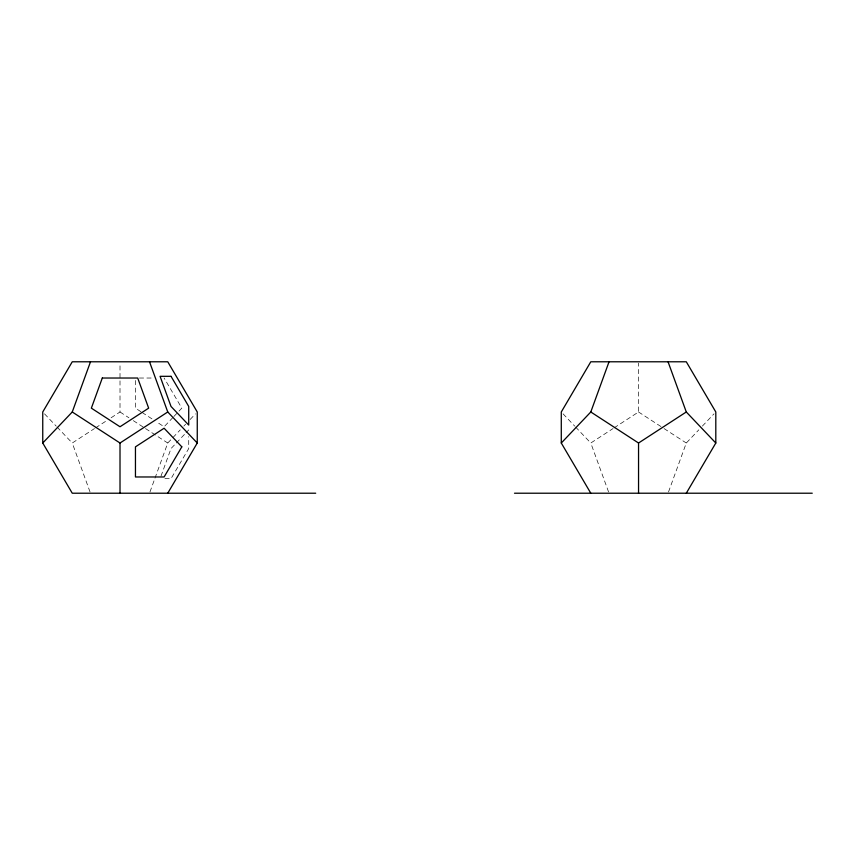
<?xml version="1.0" encoding="UTF-8"?>
<svg xmlns="http://www.w3.org/2000/svg" width="855" height="855" viewBox="0 0 855 855"><rect width="100%" height="100%" fill="white"/><g stroke="black" fill="none" stroke-linecap="round" stroke-linejoin="round"><path stroke-width="0.64" stroke-dasharray="4.28 3.21" d="M149.967 491.967L154.531 479.409M154.99 478.159L167.751 443.018L180.277 429.851M160.986 476.182L171.011 448.565L175.446 443.905M668.514 491.967L686.287 443.018L698.813 429.851M172.956 417.464L164.107 426.763L157.491 422.466M173.843 416.524L181.816 408.156L164.107 378.028M183.846 426.089L185.642 424.208M190.109 419.506L195.474 413.863M176.322 442.976L185.182 433.667M186.069 432.737L188.72 429.947M702.383 426.089L714.011 413.863M90.042 491.967L72.258 443.018L94.467 428.579M95.578 427.863L106.683 420.649M111.118 417.764L120.01 411.982L120.01 363.108M608.578 491.967L590.794 443.018L613.003 428.579M614.114 427.863L638.546 411.982L638.546 363.108M139.365 378.028L152.382 378.028M164.94 478.682L171.011 478.682L188.72 448.565L188.72 436.595M638.546 411.982L662.978 427.863M664.079 428.579L686.287 443.018M140.968 411.736L135.453 408.156L135.453 379.342M142.069 412.452L151.987 418.886M120.01 411.982L128.891 417.764M133.327 420.649L144.431 427.863M145.542 428.579L167.751 443.018M563.082 413.863L574.699 426.089M575.597 427.03L590.794 443.018M44.535 413.863L56.163 426.089M57.061 427.03L72.258 443.018"/><path stroke-width="1.28" d="M315.709 493.217L72.258 493.217L42.75 443.018L72.258 411.982L90.502 361.783M590.794 493.217L561.286 443.018L590.794 411.982L609.038 361.783M167.751 493.217L197.259 443.018L197.259 411.982L167.751 361.783L72.258 361.783L42.75 411.982L42.75 443.018M686.287 493.217L715.806 443.018L715.806 411.982L686.287 361.783L590.794 361.783L561.286 411.982L561.286 443.018M120.01 493.217L120.01 443.018L167.751 411.982L149.518 361.783M638.546 493.217L638.546 443.018L686.287 411.982L668.054 361.783M514.496 493.217L812.25 493.217M590.794 411.982L638.546 443.018M72.258 411.982L120.01 443.018M686.287 411.982L715.806 443.018M167.751 411.982L197.259 443.018M102.301 378.028L91.357 408.156L120.01 426.763L148.652 408.156L137.708 378.028L102.301 378.028M181.816 446.844L164.107 476.972L135.453 476.972L135.453 446.844L164.107 428.237L181.816 446.844M171.011 376.318L160.077 376.318L171.011 406.435L188.72 425.053L188.72 406.435L171.011 376.318"/></g></svg>
